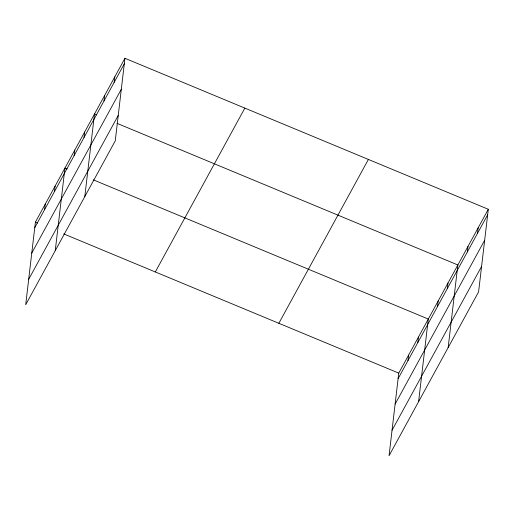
<?xml version="1.0" encoding="UTF-8"?>
<svg xmlns="http://www.w3.org/2000/svg" width="514" height="514" viewBox="0 0 514 514"><rect width="100%" height="100%" fill="white"/><g stroke="black" fill="none" stroke-linecap="round" stroke-linejoin="round"><path stroke-width="0.77" d="M124.947 58.281L35.402 222.132L25.7 304.731L115.245 140.881L124.947 58.281L488.3 209.269L478.598 291.868L389.053 455.719L398.755 373.119L488.3 209.269M44.602 209.635L45.251 204.103M54.452 191.613L55.101 186.081M55.249 250.665L64.95 168.059L67.135 168.965M74.151 155.569L74.8 150.037M84 137.54L84.649 132.014M84.797 196.592L94.499 113.986L96.683 114.892M104.001 100.95L104.65 95.418M114.147 82.381L114.795 76.849M407.955 360.622L408.604 355.097M417.805 342.6L418.454 337.068M418.602 401.652L428.303 319.046L93.297 179.836M437.504 306.556L438.153 301.024M447.353 288.527L448.009 283.002M448.15 347.58L457.858 264.973L117.031 123.347M467.354 251.937L468.003 246.405M477.5 233.369L478.155 227.837M34.753 227.657L124.298 63.807M31.765 253.094L121.31 89.243M28.688 279.301L118.233 115.451M155.312 271.957L244.85 108.107M278.851 323.293L368.39 159.443M398.106 378.651L487.651 214.801M395.118 404.081L484.663 240.231M392.041 430.289L481.586 266.438M35.402 222.132L37.586 223.037M63.742 233.909L398.755 373.119"/></g></svg>
